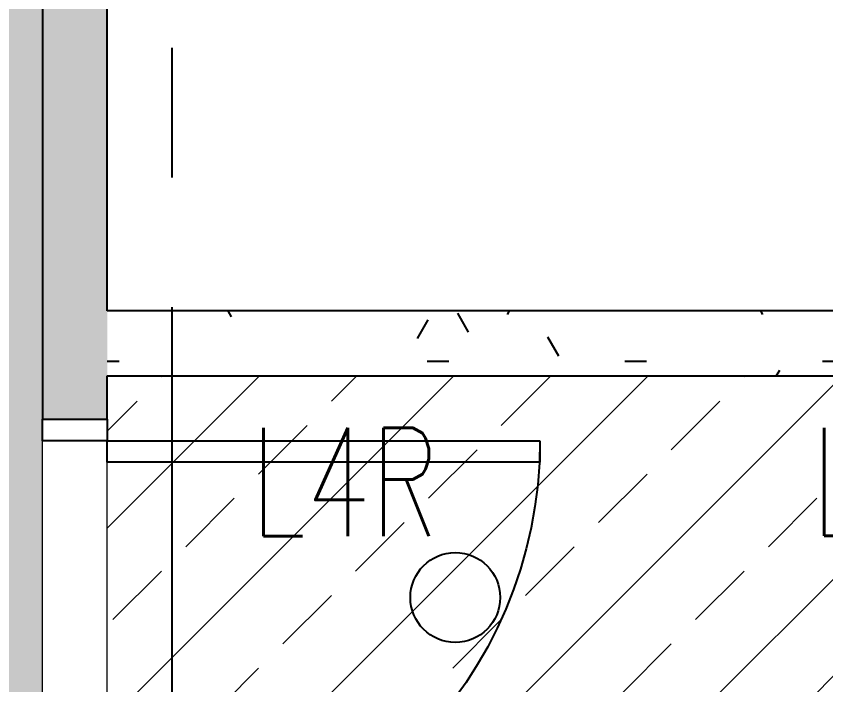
# Model space of a CAD drawing. Header units: millimetres. Extents: x -92759 to 184353, y -15225 to 86714.
# Drawn here: x 54741 to 56612, y 67327 to 68873 of the extents above; entities that cross this region are included whole.
import ezdxf

# ---------------------------------------------------------------- set-up
doc = ezdxf.new("R2010")
doc.units = ezdxf.units.MM
doc.linetypes.add('IDA - Grid Line', pattern=[2100, 1200, -300, 300, -300])
for name, color, linetype in [('0-1', 9, 'Continuous'), ('A-_DOOR----_E', 8, 'Continuous'), ('A-_WALL----_H-1', 9, 'Continuous'), ('A-_WALLPRTN_E', 8, 'Continuous'), ('A-PATT-CONC', 8, 'Continuous'), ('E-_LIGT----_E-', 3, 'Continuous'), ('E-legend', 1, 'Continuous')]:
    doc.layers.add(name, color=color, linetype=linetype)
doc.layers.add('HFI 9MM FPB', color=94, linetype='Continuous', lineweight=5)
doc.layers.add('S-_ANOTGRID_E-1', color=9, linetype='IDA - Grid Line', true_color=0x808080)
doc.styles.add('Simplex', font='simplex_.ttf', dxfattribs={"width": 0.7, "height": 450})
pattern_1 = [(0, (-11670.95, 40338.29), (609.6, 152.4), [50.292, -406.908, 50.292, -406.908, -2438.4]), (0, (-11670.95, 40338.29), (609.6, 152.4), [-914.4, 50.292, -864.108, 50.292, -406.908, -1066.8]), (0, (-11670.95, 40338.29), (609.6, 152.4), [-2286, 50.292, -254.508, 50.292, -711.708]), (120, (-11442.35, 40414.49), (-436.7823, 451.7291), [50.292, -406.908, 50.292, -406.908, -2438.4]), (120, (-11442.35, 40414.49), (-436.7823, 451.7291), [-914.4, 50.292, -864.108, 50.292, -406.908, -1066.8]), (120, (-11442.35, 40414.49), (-436.7823, 451.7291), [-2286, 50.292, -254.508, 50.292, -711.708]), (240, (-11366.15, 40719.29), (-172.8177, -604.1291), [50.292, -406.908, 50.292, -406.908, -2438.4]), (240, (-11366.15, 40719.29), (-172.8177, -604.1291), [-914.4, 50.292, -864.108, 50.292, -406.908, -1066.8]), (240, (-11366.15, 40719.29), (-172.8177, -604.1291), [-2286, 50.292, -254.508, 50.292, -711.708])]
pattern_2 = [(45, (-381589.02, -647239), (-224.5064, 224.5064), []), (45, (-381364.5, -647239), (-224.5064, 224.5064), [158.75, -79.375])]

# ---------------------------------------------------------------- blocks, each defined once
blk = doc.blocks.new('IDA - F - DoubleUnbalanced - Swing - 1600L X 2200H - TD-02-10538725-BLK8_RHH_2ND STOREY PLAN')
at = {"layer": 'A-_DOOR----_E'}
for p, q in [((1000, 1075), (950, 1075)), ((950, 1075), (950, 75)), ((1000, 75), (1000, 1075)), ((-500, 575), (-450, 575)), ((-500, 75), (-500, 575)), ((-450, 575), (-450, 75)), ((-500, 75), (-550, 75)), ((-450, 75), (-500, 75)), ((-500, -75), (-500, 75)), ((950, 75), (1000, 75)), ((1050, 75), (1000, 75)), ((1000, 75), (1000, -75)), ((-550, -75), (-500, -75)), ((1000, -75), (1050, -75))]:
    blk.add_line(p, q, dxfattribs=at)
for centre, radius, start, end in [((1000, 75), 1000, 90, 180), ((1000, 75), 1000, 90, 180), ((-500, 75), 500, 360, 90), ((-500, 75), 500, 0, 90)]:
    blk.add_arc(centre, radius, start, end, dxfattribs=at)
blk = doc.blocks.new('A$C3019c3af')
at = {"layer": 'A-_WALL----_H-1'}
h = blk.add_hatch(dxfattribs=at)
h.set_pattern_fill('FP_8', color=256, style=0, pattern_type=2)
h.set_pattern_definition(pattern_1)
h.paths.add_polyline_path([(-27825, 19900), (-27750, 19900), (-27750, 27100), (-27900, 27100), (-27900, 19900)])
h.paths.add_polyline_path([(-27825, 28200), (-27750, 28200), (-27750, 28300), (-27900, 28300), (-27900, 28200)])
h.paths.add_polyline_path([(-27900, 28900), (-27750, 28900), (-27750, 33600), (-27900, 33600)])
h.paths.add_polyline_path([(-27900, 35200), (-27750, 35200), (-27750, 37300), (-27900, 37300)])
h = blk.add_hatch(dxfattribs=at)
h.set_pattern_fill('FP_8', color=256, style=0, pattern_type=2)
h.set_pattern_definition(pattern_1)
h.paths.add_polyline_path([(-19650, 35300), (-19650, 35450), (-27750, 35450), (-27750, 35300), (-23188.5, 35300)])
at = {"layer": 'A-_WALLPRTN_E'}
for p, q in [((-27900, 37300), (-27900, 35200)), ((-27750, 35450), (-27750, 37300)), ((-19650, 35450), (-27750, 35450)), ((-27750, 35200), (-27750, 35300)), ((-27750, 35300), (-19650, 35300)), ((-27900, 35200), (-27750, 35200))]:
    blk.add_line(p, q, dxfattribs=at)
at = {"layer": 'S-_ANOTGRID_E-1'}
blk.add_line((-27600, -20341.4), (-27600, 52351.8), dxfattribs=at)
at = {"layer": 'A-_DOOR----_E', "xscale": -1, "rotation": 269.9999999999994}
blk.add_blockref('IDA - F - DoubleUnbalanced - Swing - 1600L X 2200H - TD-02-10538725-BLK8_RHH_2ND STOREY PLAN', (-27825, 34150), dxfattribs=at)
blk = doc.blocks.new('RCP_B8L2')
at = {"layer": 'HFI 9MM FPB'}
h = blk.add_hatch(dxfattribs=at)
h.set_pattern_fill('ANSI33', color=256, scale=50)
h.set_pattern_definition(pattern_2)
h.paths.add_polyline_path([(-397818.1, -145727.3), (-400118.1, -145727.3), (-400118.1, -175677.3), (-397818.1, -175677.3), (-397818.1, -149677.3), (-369818.1, -149677.3), (-369818.1, -175677.3), (-400118.1, -175677.3), (-400118.1, -180477.3), (-377418.1, -180477.3), (-377418.1, -194177.3), (-377868.1, -194177.3), (-377868.1, -197377.3), (-373818.1, -197377.3), (-373818.1, -196977.3), (-373218.1, -196977.3), (-373218.1, -197377.3), (-372328.1, -197377.3), (-372328.1, -187777.3), (-373518.1, -187777.3), (-373518.1, -183977.3), (-369718.1, -183977.3), (-369718.1, -184377.3), (-367302.1, -184377.3), (-367302.1, -183227.3), (-367418.1, -183227.3), (-367418.1, -174577.3), (-365018.1, -174577.3), (-365018.1, -174045.3), (-364918.1, -174045.3), (-364918.1, -173009.3), (-365018.1, -173009.3), (-365018.1, -172877.3), (-367418.1, -172877.3), (-367418.1, -161227.3), (-365818.1, -161227.3), (-365818.1, -161927.3), (-362518.1, -161927.3), (-362518.1, -160193), (-362518.1, -159277.3), (-362718.1, -159277.3), (-362718.1, -157677.3), (-364168.1, -157677.3), (-364168.1, -158127.3), (-364455.6, -158127.3), (-365318.1, -158127.3), (-365318.1, -158827.3), (-366818.1, -158827.3), (-366818.1, -159277.3), (-367418.1, -159277.3), (-367418.1, -145307.3), (-369018.1, -145307.3), (-369018.1, -145557.3), (-369818.1, -145557.3), (-369818.1, -147877.3), (-377418.1, -147877.3), (-377418.1, -145557.7), (-379668.1, -145557.7), (-379668.1, -147877.3), (-394868.1, -147877.3), (-394868.1, -146527.3), (-397818.1, -146527.3)])
h.paths.add_polyline_path([(-399868.1, -146002.3), (-398068.1, -146002.3), (-398068.1, -175402.3), (-399868.1, -175402.3)], flags=16)
h.paths.add_polyline_path([(-379218.1, -147877.3), (-379218.1, -146077.3), (-378018.1, -146077.3), (-378018.1, -147877.3), (-369818.1, -147877.3), (-369818.1, -149677.3), (-397818.1, -149677.3), (-397818.1, -147877.3), (-397818.1, -146677.3), (-396618.1, -146677.3), (-395418.1, -146677.3), (-395418.1, -147877.3)], flags=16)
h.paths.add_polyline_path([(-369518.1, -175677.3), (-367718.1, -175677.3), (-367718.1, -145677.3), (-369518.1, -145677.3)], flags=16)
h.paths.add_polyline_path([(-366468.1, -159177.3), (-366468.1, -160977.3), (-365268.1, -160977.3), (-365268.1, -161577.3), (-362868.1, -161577.3), (-362868.1, -159177.3)], flags=16)
h.paths.add_polyline_path([(-376718.1, -196977.3), (-373718.1, -196977.3), (-373718.1, -187977.3), (-373718.1, -187977.3), (-373718.1, -183777.3), (-367718.1, -183777.3), (-367718.1, -175977.3), (-399518.1, -175977.3), (-399518.1, -180177.3), (-376718.1, -180177.3)], flags=16)
h = blk.add_hatch(dxfattribs=at)
h.set_pattern_fill('ANSI33', color=256, scale=50)
h.set_pattern_definition(pattern_2)
h.paths.add_polyline_path([(-396916.6, -153298.3), (-390319.6, -153298.3), (-390319.6, -158098.3), (-396916.6, -158098.3)], flags=16)
edge = h.paths.add_edge_path()
edge.add_line((-397702.1, -152277.3), (-389568.1, -152277.3))
edge.add_line((-389568.1, -152277.3), (-389568.1, -159127.3))
edge.add_line((-389568.1, -159127.3), (-397218.1, -159127.3))
edge.add_line((-397218.1, -159127.3), (-397218.1, -158677.3))
edge.add_line((-397218.1, -158677.3), (-397668.1, -158677.3))
edge.add_line((-397668.1, -158677.3), (-397668.1, -152277.3))
blk.add_lwpolyline([(-379668.1, -147877.3), (-394868.1, -147877.3), (-394868.1, -146527.3), (-397818.1, -146527.3), (-397818.1, -145727.3), (-400118.1, -145727.3), (-400118.1, -175677.3), (-397818.1, -175677.3), (-397818.1, -149677.3), (-369818.1, -149677.3)], dxfattribs=at)
blk.add_lwpolyline([(-397668.1, -152277.3), (-389568.1, -152277.3), (-389568.1, -159127.3), (-397668.1, -159127.3)], close=True, dxfattribs=at)
blk = doc.blocks.new('A$C020d881d')
at = {"layer": 'E-legend', "lineweight": 25}
blk.add_circle((818.7, 172), 103.8, dxfattribs=at)
at = {"layer": 'E-legend', "lineweight": 25, "style": 'Simplex', "width": 0.7}
blk.add_text('L4R', height=250, dxfattribs=at).set_placement((345.2, 314.3))
blk = doc.blocks.new('EL_B8_L2_R4')
at = {"layer": 'E-_LIGT----_E-', "ltscale": 0.5}
for p in [(-35364.3, -11984.7), (-34067.9, -11984.5)]:
    blk.add_blockref('A$C020d881d', p, dxfattribs=at)

msp = doc.modelspace()

# ---------------------------------------------------------------- block references
at = {"layer": '0-1'}
msp.add_blockref('A$C3019c3af', (82701.1, 32741.2), dxfattribs=at)
at = {"layer": 'A-PATT-CONC'}
msp.add_blockref('RCP_B8L2', (452619.1, 220318.5), dxfattribs=at)
at = {"layer": 'E-legend', "color": 7}
msp.add_blockref('EL_B8_L2_R4', (90301.1, 79341.2), dxfattribs=at)

doc.saveas('drawing.dxf')
